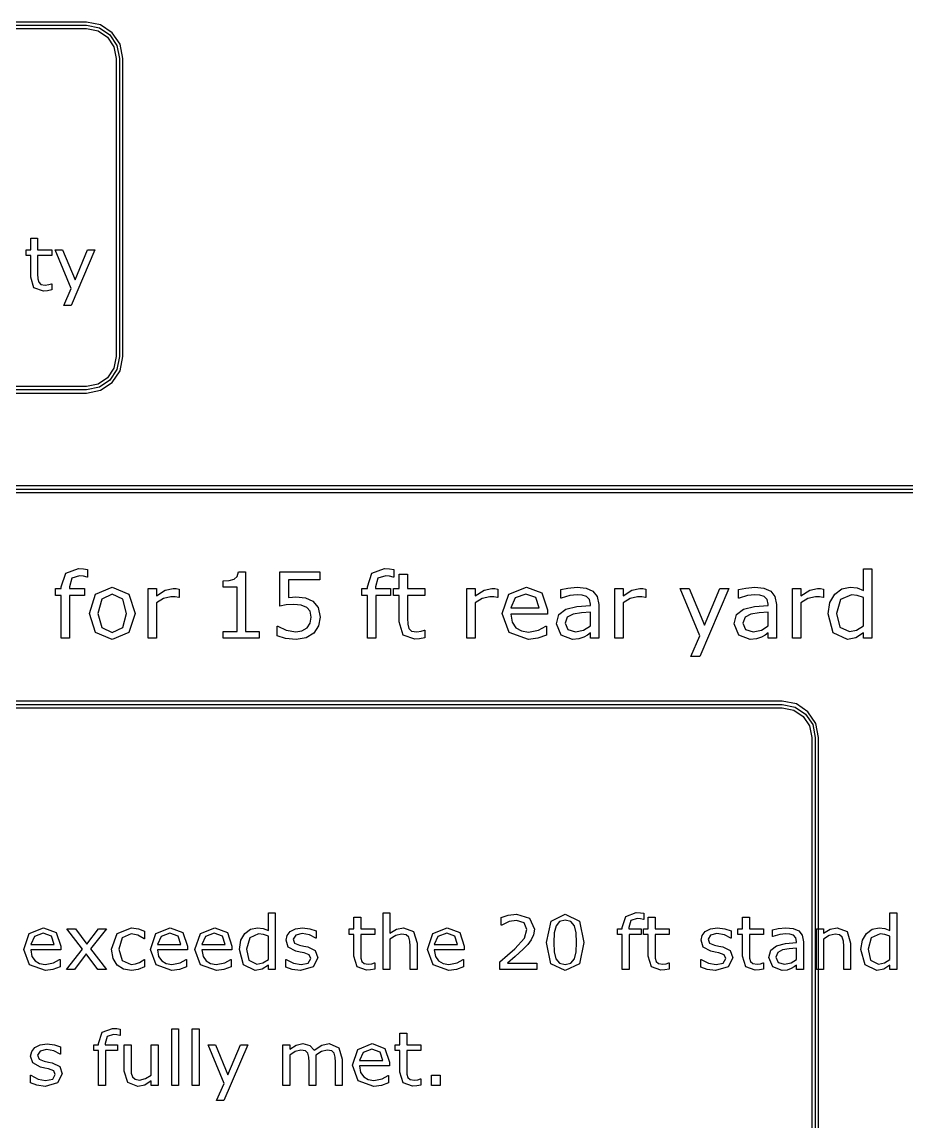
# Model space of a CAD drawing. Extents: x -17 to 192, y 167 to 459.
# Drawn here: x 60.91 to 89.18, y 271.88 to 307.02 of the extents above; entities that cross this region are included whole.
import ezdxf

# ---------------------------------------------------------------- set-up
doc = ezdxf.new("R2010")
doc.units = 0

msp = doc.modelspace()

# ---------------------------------------------------------------- linework, layer by layer
at = {"layer": 'Layer 1', "color": 7}
for points in [[(5.820826, 307.022796), (5.367594, 306.931318), (4.997523, 306.681831), (4.748036, 306.31176), (4.656557, 305.858528), (4.656557, 296.33354), (4.748036, 295.880308), (4.997523, 295.510237), (5.367594, 295.26075), (5.820826, 295.169272), (62.970754, 295.169272), (63.423986, 295.26075), (63.794057, 295.510237), (64.043544, 295.880308), (64.135022, 296.33354), (64.135022, 305.858528), (64.043544, 306.31176), (63.794057, 306.681831), (63.423986, 306.931318), (62.970754, 307.022796), (5.820826, 307.022796)], [(5.820826, 306.91686), (62.970754, 306.91686), (63.38347, 306.833946), (63.719788, 306.607562), (63.946172, 306.271244), (64.029086, 305.858528), (64.029086, 296.33354), (63.946172, 295.920824), (63.719788, 295.584506), (63.38347, 295.358122), (62.970754, 295.275208), (5.820826, 295.275208), (5.40811, 295.358122), (5.071792, 295.584506), (4.845408, 295.920824), (4.762494, 296.33354), (4.762494, 305.858528), (4.845408, 306.271244), (5.071792, 306.607562), (5.40811, 306.833946), (5.820826, 306.91686), (5.820826, 306.91686)], [(5.820826, 306.810924), (62.970754, 306.810924), (63.342955, 306.736575), (63.64552, 306.533294), (63.848801, 306.230729), (63.92315, 305.858528), (63.92315, 296.33354), (63.848801, 295.961339), (63.64552, 295.658774), (63.342955, 295.455493), (62.970754, 295.381144), (5.820826, 295.381144), (5.448625, 295.455493), (5.14606, 295.658774), (4.942779, 295.961339), (4.868431, 296.33354), (4.868431, 305.858528), (4.942779, 306.230729), (5.14606, 306.533294), (5.448625, 306.736575), (5.820826, 306.810924), (5.820826, 306.810924)], [(61.862101, 298.461819), (61.727227, 298.435075), (61.598166, 298.424624), (61.295859, 298.531595), (61.192375, 298.874595), (61.192375, 299.565252), (61.044711, 299.565252), (61.044711, 299.74896), (61.192375, 299.74896), (61.192375, 300.122194), (61.410968, 300.122194), (61.410968, 299.74896), (61.862101, 299.74896), (61.862101, 299.565252), (61.410968, 299.565252), (61.410968, 298.973427), (61.415625, 298.812971), (61.448182, 298.706003), (61.517945, 298.637402), (61.655147, 298.616473), (61.766766, 298.631581), (61.850483, 298.658322), (61.862098, 298.658322), (61.862101, 298.461819)], [(63.237597, 299.748947), (62.479505, 297.97115), (62.245799, 297.97115), (62.487644, 298.512976), (61.970236, 299.748947), (62.207429, 299.748947), (62.606241, 298.786216), (63.008542, 299.748947), (63.237597, 299.748947)], [(4.762494, 292.206148), (4.762494, 291.994276), (175.153946, 291.994276), (175.153946, 292.206148), (4.762494, 292.206148)], [(4.762494, 292.100212), (175.153946, 292.100212)], [(63.007767, 289.290306), (62.993558, 289.290306), (62.878449, 289.315891), (62.753394, 289.330099), (62.503278, 289.25336), (62.426541, 288.979088), (62.426541, 288.925086), (62.908294, 288.925086), (62.908294, 288.700553), (62.435066, 288.700553), (62.435066, 287.337718), (62.167901, 287.337718), (62.167901, 288.700553), (61.987421, 288.700553), (61.987421, 288.925086), (62.167901, 288.925086), (62.167901, 288.977667), (62.308587, 289.411104), (62.715024, 289.56316), (62.875607, 289.55464), (63.007769, 289.534744), (63.007767, 289.290306)], [(68.486108, 287.337718), (67.340702, 287.337718), (67.340702, 287.553726), (67.781243, 287.553726), (67.781243, 288.971984), (67.340702, 288.971984), (67.340702, 289.165254), (67.532551, 289.179462), (67.687449, 289.223515), (67.789768, 289.313044), (67.833824, 289.460838), (68.054095, 289.460838), (68.054095, 287.553724), (68.486108, 287.553724), (68.486108, 287.337718)], [(70.44012, 288.009899), (70.386119, 287.7271), (70.238325, 287.499722), (69.993895, 287.346246), (69.667043, 287.293665), (69.333084, 287.330611), (69.061653, 287.417299), (69.061653, 287.717151), (69.08155, 287.717151), (69.354401, 287.590673), (69.661357, 287.539515), (69.856048, 287.567937), (70.025159, 287.667412), (70.118953, 287.813787), (70.151637, 288.01132), (70.113267, 288.196062), (70.009527, 288.316855), (69.829047, 288.392174), (69.593145, 288.414902), (69.351559, 288.397862), (69.152604, 288.363755), (69.152604, 289.453739), (70.425909, 289.453739), (70.425909, 289.205047), (69.426876, 289.205047), (69.426876, 288.642289), (69.551933, 288.650809), (69.662778, 288.65364), (69.964053, 288.623798), (70.201376, 288.521478), (70.377591, 288.319683), (70.44012, 288.009883), (70.44012, 288.009899)], [(72.786357, 289.290309), (72.772149, 289.290309), (72.65704, 289.315894), (72.531982, 289.330102), (72.281869, 289.253362), (72.205129, 288.97909), (72.205129, 288.925089), (72.686882, 288.925089), (72.686882, 288.700556), (72.213657, 288.700556), (72.213657, 287.337718), (71.946489, 287.337718), (71.946489, 288.700553), (71.766009, 288.700553), (71.766009, 288.925086), (71.946489, 288.925086), (71.946489, 288.977667), (72.087178, 289.411104), (72.493612, 289.56316), (72.654198, 289.55464), (72.78636, 289.534744), (72.786357, 289.290309)], [(73.779705, 287.351929), (73.614859, 287.319245), (73.457115, 287.306465), (73.08763, 287.437206), (72.961151, 287.85643), (72.961151, 288.700564), (72.780671, 288.700564), (72.780671, 288.925097), (72.961151, 288.925097), (72.961151, 289.38127), (73.228319, 289.38127), (73.228319, 288.925097), (73.779705, 288.925097), (73.779705, 288.700564), (73.228319, 288.700564), (73.228319, 287.977223), (73.234008, 287.781111), (73.273799, 287.65037), (73.359066, 287.566527), (73.526756, 287.540942), (73.66318, 287.559409), (73.7655, 287.592096), (73.779708, 287.592096), (73.779705, 287.351929)], [(88.057498, 287.337718), (87.790333, 287.337718), (87.790333, 287.503987), (87.550165, 287.349087), (87.278735, 287.293665), (86.826825, 287.512512), (86.660558, 288.119323), (86.717401, 288.478862), (86.873722, 288.747451), (87.098255, 288.912296), (87.365423, 288.969142), (87.587114, 288.942139), (87.790333, 288.861137), (87.790333, 289.548949), (88.057498, 289.548949), (88.057498, 287.337718)], [(64.529764, 288.130689), (64.330811, 287.518195), (63.797899, 287.293662), (63.262145, 287.518195), (63.064612, 288.130689), (63.262145, 288.743183), (63.797899, 288.969139), (64.330811, 288.743183), (64.529764, 288.130689), (64.529764, 288.130689)], [(65.933811, 288.633759), (65.919603, 288.633759), (65.803073, 288.653656), (65.670911, 288.660773), (65.432167, 288.605351), (65.210476, 288.464662), (65.210476, 287.337718), (64.943308, 287.337718), (64.943308, 288.925086), (65.210476, 288.925086), (65.210476, 288.690605), (65.490431, 288.871085), (65.739123, 288.925086), (65.840022, 288.920827), (65.933814, 288.908047), (65.933811, 288.633759)], [(76.115994, 288.633762), (76.101786, 288.633762), (75.985256, 288.653659), (75.853094, 288.660776), (75.61435, 288.605354), (75.392656, 288.464664), (75.392656, 287.337718), (75.125491, 287.337718), (75.125491, 288.925086), (75.392656, 288.925086), (75.392656, 288.690605), (75.672614, 288.871085), (75.921306, 288.925086), (76.022205, 288.920827), (76.115997, 288.908047), (76.115994, 288.633762)], [(77.696258, 288.103691), (76.526693, 288.103691), (76.570746, 287.847892), (76.691539, 287.670256), (76.866336, 287.567937), (77.090869, 287.53383), (77.416301, 287.597779), (77.650782, 287.725679), (77.66499, 287.725679), (77.66499, 287.434352), (77.389297, 287.339139), (77.093708, 287.300769), (76.476952, 287.513936), (76.25526, 288.122164), (76.467003, 288.740344), (77.026916, 288.969142), (77.521459, 288.781555), (77.696256, 288.248643), (77.696258, 288.103691)], [(79.334787, 287.337718), (79.069039, 287.337718), (79.069039, 287.506829), (78.972406, 287.438617), (78.855875, 287.370405), (78.702396, 287.316401), (78.499181, 287.293673), (78.135379, 287.435783), (77.986162, 287.798161), (78.062902, 288.089488), (78.284593, 288.265703), (78.632763, 288.352391), (79.069039, 288.386499), (79.069039, 288.42771), (79.036355, 288.578345), (78.945405, 288.67214), (78.808978, 288.716193), (78.642712, 288.72757), (78.40823, 288.699148), (78.141062, 288.619567), (78.126854, 288.619567), (78.126854, 288.890997), (78.352808, 288.937892), (78.644135, 288.963477), (78.935459, 288.935056), (79.151468, 288.841264), (79.287892, 288.672153), (79.334789, 288.414933), (79.334787, 287.337718)], [(80.839732, 288.633762), (80.825524, 288.633762), (80.708994, 288.653659), (80.576829, 288.660776), (80.338085, 288.605354), (80.116394, 288.464664), (80.116394, 287.337718), (79.849226, 287.337718), (79.849226, 288.925086), (80.116394, 288.925086), (80.116394, 288.690605), (80.396352, 288.871085), (80.645044, 288.925086), (80.74594, 288.920827), (80.839735, 288.908047), (80.839732, 288.633762)], [(83.487239, 288.925086), (82.560683, 286.752225), (82.275042, 286.752225), (82.570631, 287.414458), (81.938241, 288.925086), (82.228147, 288.925086), (82.715583, 287.748417), (83.207284, 288.925086), (83.487239, 288.925086)], [(85.013502, 287.337718), (84.747755, 287.337718), (84.747755, 287.506829), (84.651122, 287.438617), (84.534591, 287.370405), (84.381112, 287.316401), (84.177896, 287.293673), (83.814095, 287.435783), (83.664878, 287.798161), (83.741618, 288.089488), (83.963309, 288.265703), (84.311479, 288.352391), (84.747755, 288.386499), (84.747755, 288.42771), (84.715071, 288.578345), (84.624121, 288.67214), (84.487694, 288.716193), (84.321427, 288.72757), (84.086946, 288.699148), (83.819778, 288.619567), (83.80557, 288.619567), (83.80557, 288.890997), (84.031524, 288.937892), (84.322851, 288.963477), (84.614175, 288.935056), (84.830183, 288.841264), (84.966608, 288.672153), (85.013505, 288.414933), (85.013502, 287.337718)], [(86.518448, 288.633762), (86.50424, 288.633762), (86.387709, 288.653659), (86.255548, 288.660776), (86.016801, 288.605354), (85.79511, 288.464664), (85.79511, 287.337718), (85.527944, 287.337718), (85.527944, 288.925086), (85.79511, 288.925086), (85.79511, 288.690605), (86.075068, 288.871085), (86.32376, 288.925086), (86.424658, 288.920827), (86.518451, 288.908047), (86.518448, 288.633762)], [(64.254072, 288.130689), (64.133279, 288.588283), (63.797899, 288.73892), (63.459677, 288.588283), (63.340305, 288.130689), (63.461098, 287.677358), (63.797899, 287.523879), (64.131858, 287.675937), (64.254072, 288.130689), (64.254072, 288.130689)], [(77.436197, 288.30833), (77.329615, 288.633762), (77.012708, 288.748871), (76.670224, 288.622393), (76.526693, 288.30833), (77.436197, 288.30833)], [(87.790333, 287.72852), (87.790333, 288.639445), (87.597063, 288.706237), (87.410897, 288.724704), (87.061309, 288.568383), (86.936251, 288.125001), (87.032885, 287.694405), (87.342685, 287.548032), (87.572904, 287.597771), (87.790333, 287.728512), (87.790333, 287.72852)], [(79.069039, 287.72852), (79.069039, 288.170482), (78.780557, 288.149157), (78.519075, 288.107946), (78.332911, 288.005626), (78.261855, 287.816621), (78.34428, 287.610561), (78.595814, 287.542349), (78.853034, 287.596351), (79.069039, 287.728512), (79.069039, 287.72852)], [(84.747755, 287.72852), (84.747755, 288.170482), (84.459272, 288.149157), (84.19779, 288.107946), (84.011627, 288.005626), (83.940571, 287.816621), (84.022996, 287.610561), (84.27453, 287.542349), (84.53175, 287.596351), (84.747755, 287.728512), (84.747755, 287.72852)], [(5.820826, 285.32699), (5.367594, 285.235512), (4.997523, 284.986025), (4.748036, 284.615954), (4.656557, 284.162722), (4.656557, 239.183612), (4.748036, 238.73038), (4.997523, 238.360309), (5.367594, 238.110822), (5.820826, 238.019344), (85.195726, 238.019344), (85.648958, 238.110822), (86.019029, 238.360309), (86.268516, 238.73038), (86.359994, 239.183612), (86.359994, 284.162722), (86.268516, 284.615954), (86.019029, 284.986025), (85.648958, 285.235512), (85.195726, 285.32699), (5.820826, 285.32699)], [(5.820826, 285.221054), (85.195726, 285.221054), (85.608442, 285.13814), (85.94476, 284.911756), (86.171144, 284.575438), (86.254058, 284.162722), (86.254058, 239.183612), (86.171144, 238.770896), (85.94476, 238.434578), (85.608442, 238.208194), (85.195726, 238.12528), (5.820826, 238.12528), (5.40811, 238.208194), (5.071792, 238.434578), (4.845408, 238.770896), (4.762494, 239.183612), (4.762494, 284.162722), (4.845408, 284.575438), (5.071792, 284.911756), (5.40811, 285.13814), (5.820826, 285.221054), (5.820826, 285.221054)], [(5.820826, 285.115118), (85.195726, 285.115118), (85.567927, 285.040769), (85.870492, 284.837488), (86.073773, 284.534923), (86.148122, 284.162722), (86.148122, 239.183612), (86.073773, 238.811411), (85.870492, 238.508846), (85.567927, 238.305565), (85.195726, 238.231216), (5.820826, 238.231216), (5.448625, 238.305565), (5.14606, 238.508846), (4.942779, 238.811411), (4.868431, 239.183612), (4.868431, 284.162722), (4.942779, 284.534923), (5.14606, 284.837488), (5.448625, 285.040769), (5.820826, 285.115118), (5.820826, 285.115118)], [(69.00087, 276.754398), (68.782277, 276.754398), (68.782277, 276.890436), (68.585779, 276.763701), (68.363699, 276.718354), (67.993955, 276.897413), (67.857917, 277.393892), (67.904425, 277.688061), (68.032325, 277.907816), (68.216035, 278.04269), (68.434626, 278.089198), (68.616011, 278.067105), (68.782277, 278.00083), (68.782277, 278.563585), (69.00087, 278.563585), (69.00087, 276.754398)], [(72.18323, 276.766026), (72.048353, 276.739282), (71.919292, 276.728831), (71.616985, 276.835802), (71.513504, 277.178802), (71.513504, 277.869459), (71.365838, 277.869459), (71.365838, 278.053167), (71.513504, 278.053167), (71.513504, 278.426401), (71.732095, 278.426401), (71.732095, 278.053167), (72.18323, 278.053167), (72.18323, 277.869459), (71.732095, 277.869459), (71.732095, 277.277635), (71.736751, 277.117178), (71.769306, 277.01021), (71.839071, 276.941609), (71.97627, 276.92068), (72.087893, 276.935788), (72.171607, 276.96253), (72.183222, 276.96253), (72.18323, 276.766026)], [(73.533145, 276.754398), (73.314555, 276.754398), (73.314555, 277.493886), (73.304077, 277.661317), (73.265708, 277.784565), (73.181991, 277.856656), (73.04014, 277.881077), (72.852942, 277.836894), (72.665745, 277.724111), (72.665745, 276.754398), (72.447154, 276.754398), (72.447154, 278.563587), (72.665745, 278.563587), (72.665745, 277.908977), (72.877358, 278.041528), (73.101764, 278.089198), (73.422674, 277.962463), (73.533132, 277.59737), (73.533145, 276.754398)], [(77.353838, 276.754398), (76.181817, 276.754398), (76.181817, 276.997407), (76.425988, 277.206695), (76.655042, 277.414821), (76.960839, 277.757824), (77.043392, 278.033387), (76.953862, 278.243839), (76.706202, 278.320579), (76.477147, 278.283373), (76.236464, 278.169425), (76.224849, 278.169425), (76.224849, 278.413598), (76.444601, 278.488012), (76.712028, 278.52173), (77.129442, 278.392667), (77.280596, 278.045015), (77.255011, 277.860143), (77.181761, 277.698525), (77.07479, 277.556675), (76.927126, 277.402031), (76.670163, 277.164838), (76.422506, 276.953222), (77.353843, 276.953222), (77.353838, 276.754398)], [(78.865371, 277.620624), (78.718869, 276.935783), (78.266572, 276.718354), (77.810786, 276.93927), (77.667771, 277.618299), (77.813112, 278.29965), (78.266572, 278.520566), (78.721195, 278.296163), (78.865371, 277.620624), (78.865371, 277.620624)], [(78.559577, 277.092749), (78.614224, 277.313666), (78.629332, 277.620624), (78.614224, 277.92758), (78.558413, 278.148496), (78.446793, 278.283373), (78.266572, 278.32872), (78.085188, 278.283373), (77.972404, 278.146171), (77.917757, 277.921767), (77.903813, 277.618299), (77.916593, 277.314827), (77.97124, 277.096237), (78.079375, 276.957873), (78.266572, 276.910203), (78.447955, 276.955547), (78.559577, 277.092749), (78.559577, 277.092749)], [(80.77339, 278.351974), (80.761775, 278.351974), (80.667594, 278.372902), (80.565275, 278.384518), (80.360638, 278.321732), (80.29785, 278.097326), (80.29785, 278.053143), (80.692013, 278.053143), (80.692013, 277.869435), (80.304827, 277.869435), (80.304827, 276.754398), (80.086237, 276.754398), (80.086237, 277.869446), (79.93857, 277.869446), (79.93857, 278.053154), (80.086237, 278.053154), (80.086237, 278.096175), (80.201346, 278.450804), (80.533882, 278.575216), (80.665269, 278.568231), (80.773401, 278.551959), (80.77339, 278.351974)], [(81.586131, 276.766026), (81.451257, 276.739282), (81.322194, 276.728831), (81.019889, 276.835802), (80.916406, 277.178802), (80.916406, 277.869459), (80.768742, 277.869459), (80.768742, 278.053167), (80.916406, 278.053167), (80.916406, 278.426401), (81.134996, 278.426401), (81.134996, 278.053167), (81.586131, 278.053167), (81.586131, 277.869459), (81.134996, 277.869459), (81.134996, 277.277635), (81.139653, 277.117178), (81.17221, 277.01021), (81.241972, 276.941609), (81.379174, 276.92068), (81.490794, 276.935788), (81.574511, 276.96253), (81.586126, 276.96253), (81.586131, 276.766026)], [(84.602224, 276.766026), (84.467348, 276.739282), (84.338287, 276.728831), (84.035979, 276.835802), (83.932498, 277.178802), (83.932498, 277.869459), (83.784832, 277.869459), (83.784832, 278.053167), (83.932498, 278.053167), (83.932498, 278.426401), (84.151089, 278.426401), (84.151089, 278.053167), (84.602224, 278.053167), (84.602224, 277.869459), (84.151089, 277.869459), (84.151089, 277.277635), (84.155745, 277.117178), (84.1883, 277.01021), (84.258062, 276.941609), (84.395265, 276.92068), (84.506884, 276.935788), (84.590601, 276.96253), (84.602216, 276.96253), (84.602224, 276.766026)], [(88.85661, 276.754398), (88.638017, 276.754398), (88.638017, 276.890436), (88.441519, 276.763701), (88.219439, 276.718354), (87.849695, 276.897413), (87.713657, 277.393892), (87.760165, 277.688061), (87.888064, 277.907816), (88.071775, 278.04269), (88.290365, 278.089198), (88.47175, 278.067105), (88.638017, 278.00083), (88.638017, 278.563585), (88.85661, 278.563585), (88.85661, 276.754398)], [(62.15246, 277.381103), (61.195542, 277.381103), (61.231586, 277.171815), (61.330416, 277.026474), (61.473431, 276.942757), (61.657142, 276.914854), (61.923402, 276.967176), (62.115251, 277.071821), (62.126867, 277.071821), (62.126867, 276.833463), (61.901299, 276.75556), (61.659454, 276.724167), (61.154834, 276.898575), (60.973449, 277.396218), (61.146695, 277.902), (61.604805, 278.089198), (62.009431, 277.935719), (62.152446, 277.499699), (62.15246, 277.381103)], [(63.608182, 276.754398), (63.332619, 276.754398), (62.964036, 277.253203), (62.593128, 276.754398), (62.338493, 276.754398), (62.84544, 277.402031), (62.343145, 278.053154), (62.618708, 278.053154), (62.984965, 277.562487), (63.352383, 278.053154), (63.608182, 278.053154), (63.097749, 277.413659), (63.608182, 276.754398)], [(64.830198, 276.835789), (64.622072, 276.754398), (64.413946, 276.725331), (64.155821, 276.766026), (63.954672, 276.891598), (63.823285, 277.103214), (63.776777, 277.402031), (63.951185, 277.902), (64.413946, 278.083385), (64.632536, 278.051992), (64.830198, 277.975253), (64.830198, 277.732244), (64.818583, 277.732244), (64.611618, 277.852005), (64.404654, 277.893862), (64.110488, 277.768288), (64.003517, 277.402031), (64.108162, 277.040425), (64.404654, 276.914854), (64.53953, 276.93229), (64.662778, 276.977637), (64.752308, 277.028797), (64.818583, 277.07647), (64.830198, 277.07647), (64.830198, 276.835789)], [(66.197555, 277.381103), (65.240638, 277.381103), (65.276682, 277.171815), (65.375514, 277.026474), (65.518527, 276.942757), (65.702237, 276.914854), (65.968501, 276.967176), (66.16035, 277.071821), (66.171965, 277.071821), (66.171965, 276.833463), (65.946397, 276.75556), (65.704553, 276.724167), (65.199932, 276.898575), (65.01855, 277.396218), (65.191793, 277.902), (65.649906, 278.089198), (66.05453, 277.935719), (66.197545, 277.499699), (66.197555, 277.381103)], [(67.616072, 277.381103), (66.659155, 277.381103), (66.695199, 277.171815), (66.794031, 277.026474), (66.937044, 276.942757), (67.120754, 276.914854), (67.387017, 276.967176), (67.578864, 277.071821), (67.590479, 277.071821), (67.590479, 276.833463), (67.364911, 276.75556), (67.123067, 276.724167), (66.618446, 276.898575), (66.437061, 277.396218), (66.610307, 277.902), (67.068417, 278.089198), (67.473044, 277.935719), (67.616059, 277.499699), (67.616072, 277.381103)], [(70.358925, 277.128794), (70.211258, 276.836951), (69.810121, 276.723005), (69.545022, 276.756724), (69.343871, 276.832299), (69.343871, 277.077634), (69.355486, 277.077634), (69.585702, 276.953222), (69.828711, 276.907877), (70.054279, 276.954386), (70.13567, 277.100888), (70.091487, 277.217159), (69.921728, 277.284599), (69.799644, 277.30902), (69.663606, 277.339251), (69.420597, 277.471802), (69.34967, 277.688066), (69.382227, 277.83922), (69.483385, 277.965955), (69.64849, 278.051998), (69.874058, 278.084552), (70.108926, 278.055485), (70.307752, 277.986884), (70.307752, 277.753178), (70.29611, 277.753178), (70.092635, 277.856661), (69.857767, 277.89968), (69.655454, 277.853172), (69.572899, 277.717134), (69.622897, 277.596211), (69.781028, 277.529936), (69.915902, 277.50203), (70.041475, 277.476445), (70.276346, 277.356687), (70.358898, 277.128794), (70.358925, 277.128794)], [(75.041192, 277.381103), (74.084275, 277.381103), (74.120319, 277.171815), (74.219148, 277.026474), (74.362163, 276.942757), (74.545874, 276.914854), (74.812134, 276.967176), (75.003984, 277.071821), (75.015599, 277.071821), (75.015599, 276.833463), (74.790031, 276.75556), (74.548184, 276.724167), (74.043566, 276.898575), (73.862181, 277.396218), (74.035427, 277.902), (74.493537, 278.089198), (74.898164, 277.935719), (75.041179, 277.499699), (75.041192, 277.381103)], [(83.615075, 277.128794), (83.467409, 276.836951), (83.066272, 276.723005), (82.801173, 276.756724), (82.600021, 276.832299), (82.600021, 277.077634), (82.611636, 277.077634), (82.841855, 276.953222), (83.084862, 276.907877), (83.310429, 276.954386), (83.39182, 277.100888), (83.347638, 277.217159), (83.177881, 277.284599), (83.055795, 277.30902), (82.919757, 277.339251), (82.676748, 277.471802), (82.605824, 277.688066), (82.638378, 277.83922), (82.739536, 277.965955), (82.904641, 278.051998), (83.130209, 278.084552), (83.365076, 278.055485), (83.563902, 277.986884), (83.563902, 277.753178), (83.552287, 277.753178), (83.348812, 277.856661), (83.113945, 277.89968), (82.911631, 277.853172), (82.829079, 277.717134), (82.879074, 277.596211), (83.037205, 277.529936), (83.172079, 277.50203), (83.297653, 277.476445), (83.532523, 277.356687), (83.615075, 277.128794), (83.615075, 277.128794)], [(85.8754, 276.754398), (85.657971, 276.754398), (85.657971, 276.892762), (85.578906, 276.836951), (85.483563, 276.781139), (85.357989, 276.736957), (85.19172, 276.718357), (84.894064, 276.834628), (84.77198, 277.131122), (84.834766, 277.369479), (85.016151, 277.513656), (85.301017, 277.584583), (85.657971, 277.612486), (85.657971, 277.646207), (85.63123, 277.769455), (85.556816, 277.846192), (85.445193, 277.882239), (85.309155, 277.891552), (85.117306, 277.868295), (84.898716, 277.803184), (84.887101, 277.803184), (84.887101, 278.025262), (85.071973, 278.063631), (85.31033, 278.08456), (85.548685, 278.061303), (85.725419, 277.984563), (85.837041, 277.8462), (85.875411, 277.635748), (85.8754, 276.754398)], [(87.382282, 276.754398), (87.163692, 276.754398), (87.163692, 277.493886), (87.153214, 277.661317), (87.114844, 277.784565), (87.031128, 277.856656), (86.889277, 277.881077), (86.702079, 277.836894), (86.514881, 277.724111), (86.514881, 276.754398), (86.296291, 276.754398), (86.296291, 278.053154), (86.514881, 278.053154), (86.514881, 277.908977), (86.726495, 278.041528), (86.950901, 278.089198), (87.271811, 277.962463), (87.382269, 277.59737), (87.382282, 276.754398)], [(61.939682, 277.548533), (61.852478, 277.814796), (61.593192, 277.908977), (61.312975, 277.805496), (61.195542, 277.548533), (61.939682, 277.548533)], [(65.984778, 277.548533), (65.897574, 277.814796), (65.638288, 277.908977), (65.358073, 277.805496), (65.240638, 277.548533), (65.984778, 277.548533)], [(67.403294, 277.548533), (67.316091, 277.814796), (67.056805, 277.908977), (66.77659, 277.805496), (66.659155, 277.548533), (67.403294, 277.548533)], [(68.782277, 277.074147), (68.782277, 277.819448), (68.624149, 277.874095), (68.471831, 277.889202), (68.185804, 277.761303), (68.083484, 277.398536), (68.16255, 277.046233), (68.416023, 276.926472), (68.604382, 276.967168), (68.782277, 277.074139), (68.782277, 277.074147)], [(74.828414, 277.548533), (74.74121, 277.814796), (74.481924, 277.908977), (74.201707, 277.805496), (74.084275, 277.548533), (74.828414, 277.548533)], [(88.638017, 277.074147), (88.638017, 277.819448), (88.479889, 277.874095), (88.327571, 277.889202), (88.041544, 277.761303), (87.939224, 277.398536), (88.01829, 277.046233), (88.271763, 276.926472), (88.460122, 276.967168), (88.638017, 277.074139), (88.638017, 277.074147)], [(85.657971, 277.074147), (85.657971, 277.435752), (85.421939, 277.418316), (85.208, 277.384598), (85.055682, 277.300881), (84.997548, 277.14624), (85.064985, 276.977645), (85.270786, 276.921834), (85.481238, 276.966017), (85.657971, 277.074152), (85.657971, 277.074147)], [(64.047689, 274.647812), (64.036074, 274.647812), (63.941893, 274.66874), (63.839573, 274.680356), (63.634934, 274.61757), (63.572149, 274.393164), (63.572149, 274.348981), (63.966311, 274.348981), (63.966311, 274.165273), (63.579126, 274.165273), (63.579126, 273.050236), (63.360532, 273.050236), (63.360532, 274.165284), (63.212869, 274.165284), (63.212869, 274.348992), (63.360532, 274.348992), (63.360532, 274.392013), (63.475642, 274.746642), (63.80818, 274.871054), (63.939567, 274.864069), (64.047699, 274.847797), (64.047689, 274.647812)], [(65.913854, 273.050236), (65.69526, 273.050236), (65.69526, 274.859425), (65.913854, 274.859425), (65.913854, 273.050236)], [(66.5673, 273.050236), (66.348709, 273.050236), (66.348709, 274.859425), (66.5673, 274.859425), (66.5673, 273.050236)], [(73.655229, 273.061864), (73.520356, 273.03512), (73.391295, 273.024669), (73.088987, 273.13164), (72.985504, 273.47464), (72.985504, 274.165297), (72.83784, 274.165297), (72.83784, 274.349005), (72.985504, 274.349005), (72.985504, 274.722239), (73.204097, 274.722239), (73.204097, 274.349005), (73.655229, 274.349005), (73.655229, 274.165297), (73.204097, 274.165297), (73.204097, 273.573473), (73.208753, 273.413016), (73.24131, 273.306048), (73.311073, 273.237447), (73.448275, 273.216518), (73.559895, 273.231626), (73.643612, 273.258368), (73.655227, 273.258368), (73.655229, 273.061864)], [(62.198968, 273.424632), (62.051302, 273.132789), (61.650165, 273.018843), (61.385066, 273.052562), (61.183914, 273.128137), (61.183914, 273.373472), (61.195529, 273.373472), (61.425745, 273.24906), (61.668754, 273.203715), (61.894322, 273.250224), (61.975713, 273.396726), (61.93153, 273.512997), (61.761771, 273.580437), (61.639687, 273.604858), (61.503649, 273.635089), (61.26064, 273.76764), (61.189714, 273.983904), (61.22227, 274.135058), (61.323428, 274.261793), (61.488534, 274.347836), (61.714101, 274.38039), (61.948969, 274.351323), (62.147795, 274.282722), (62.147795, 274.049016), (62.13618, 274.049016), (61.932705, 274.152499), (61.697835, 274.195518), (61.495524, 274.14901), (61.412969, 274.012972), (61.462967, 273.892049), (61.621098, 273.825774), (61.755971, 273.797868), (61.881545, 273.772283), (62.116415, 273.652525), (62.198968, 273.424632), (62.198968, 273.424632)], [(65.262731, 273.050236), (65.04414, 273.050236), (65.04414, 273.194413), (64.832524, 273.0607), (64.609282, 273.014192), (64.290698, 273.138601), (64.176752, 273.506023), (64.176752, 274.348992), (64.395343, 274.348992), (64.395343, 273.609504), (64.404656, 273.439747), (64.44419, 273.319986), (64.525579, 273.245572), (64.670919, 273.222315), (64.855791, 273.266498), (65.044153, 273.379282), (65.044153, 274.348989), (65.262744, 274.348989), (65.262731, 273.050236)], [(68.123016, 274.348992), (67.364925, 272.571195), (67.131218, 272.571195), (67.373063, 273.113022), (66.855655, 274.348992), (67.092849, 274.348992), (67.49166, 273.386262), (67.893961, 274.348992), (68.123016, 274.348992)], [(71.141434, 273.050236), (70.922844, 273.050236), (70.922844, 273.789724), (70.914695, 273.951342), (70.883302, 274.075754), (70.806562, 274.15133), (70.662386, 274.176915), (70.478675, 274.130407), (70.294967, 274.014136), (70.300788, 273.951347), (70.303169, 273.881585), (70.303169, 273.050236), (70.084579, 273.050236), (70.084579, 273.789724), (70.076429, 273.952506), (70.045034, 274.076916), (69.968297, 274.15133), (69.824118, 274.176915), (69.643897, 274.132732), (69.464838, 274.019949), (69.464838, 273.050236), (69.246247, 273.050236), (69.246247, 274.348992), (69.464838, 274.348992), (69.464838, 274.204815), (69.668315, 274.337366), (69.885742, 274.385036), (70.110148, 274.329225), (70.248512, 274.174584), (70.490356, 274.33504), (70.724062, 274.385036), (71.03916, 274.254811), (71.141479, 273.893208), (71.141434, 273.050236)], [(72.649478, 273.676941), (71.692563, 273.676941), (71.728607, 273.467653), (71.827437, 273.322312), (71.970452, 273.238595), (72.15416, 273.210692), (72.420423, 273.263014), (72.612272, 273.367659), (72.623887, 273.367659), (72.623887, 273.129301), (72.398323, 273.051398), (72.156475, 273.020005), (71.651857, 273.194413), (71.470472, 273.692056), (71.643719, 274.197838), (72.101828, 274.385036), (72.506455, 274.231557), (72.649467, 273.795537), (72.649478, 273.676941)], [(72.436703, 273.844371), (72.349499, 274.110634), (72.090213, 274.204815), (71.809996, 274.101334), (71.692563, 273.844371), (72.436703, 273.844371)], [(74.276121, 273.050236), (73.998232, 273.050236), (73.998232, 273.38161), (74.276121, 273.38161), (74.276121, 273.050236)]]:
    msp.add_lwpolyline(points, dxfattribs=at)

doc.saveas('drawing.dxf')
